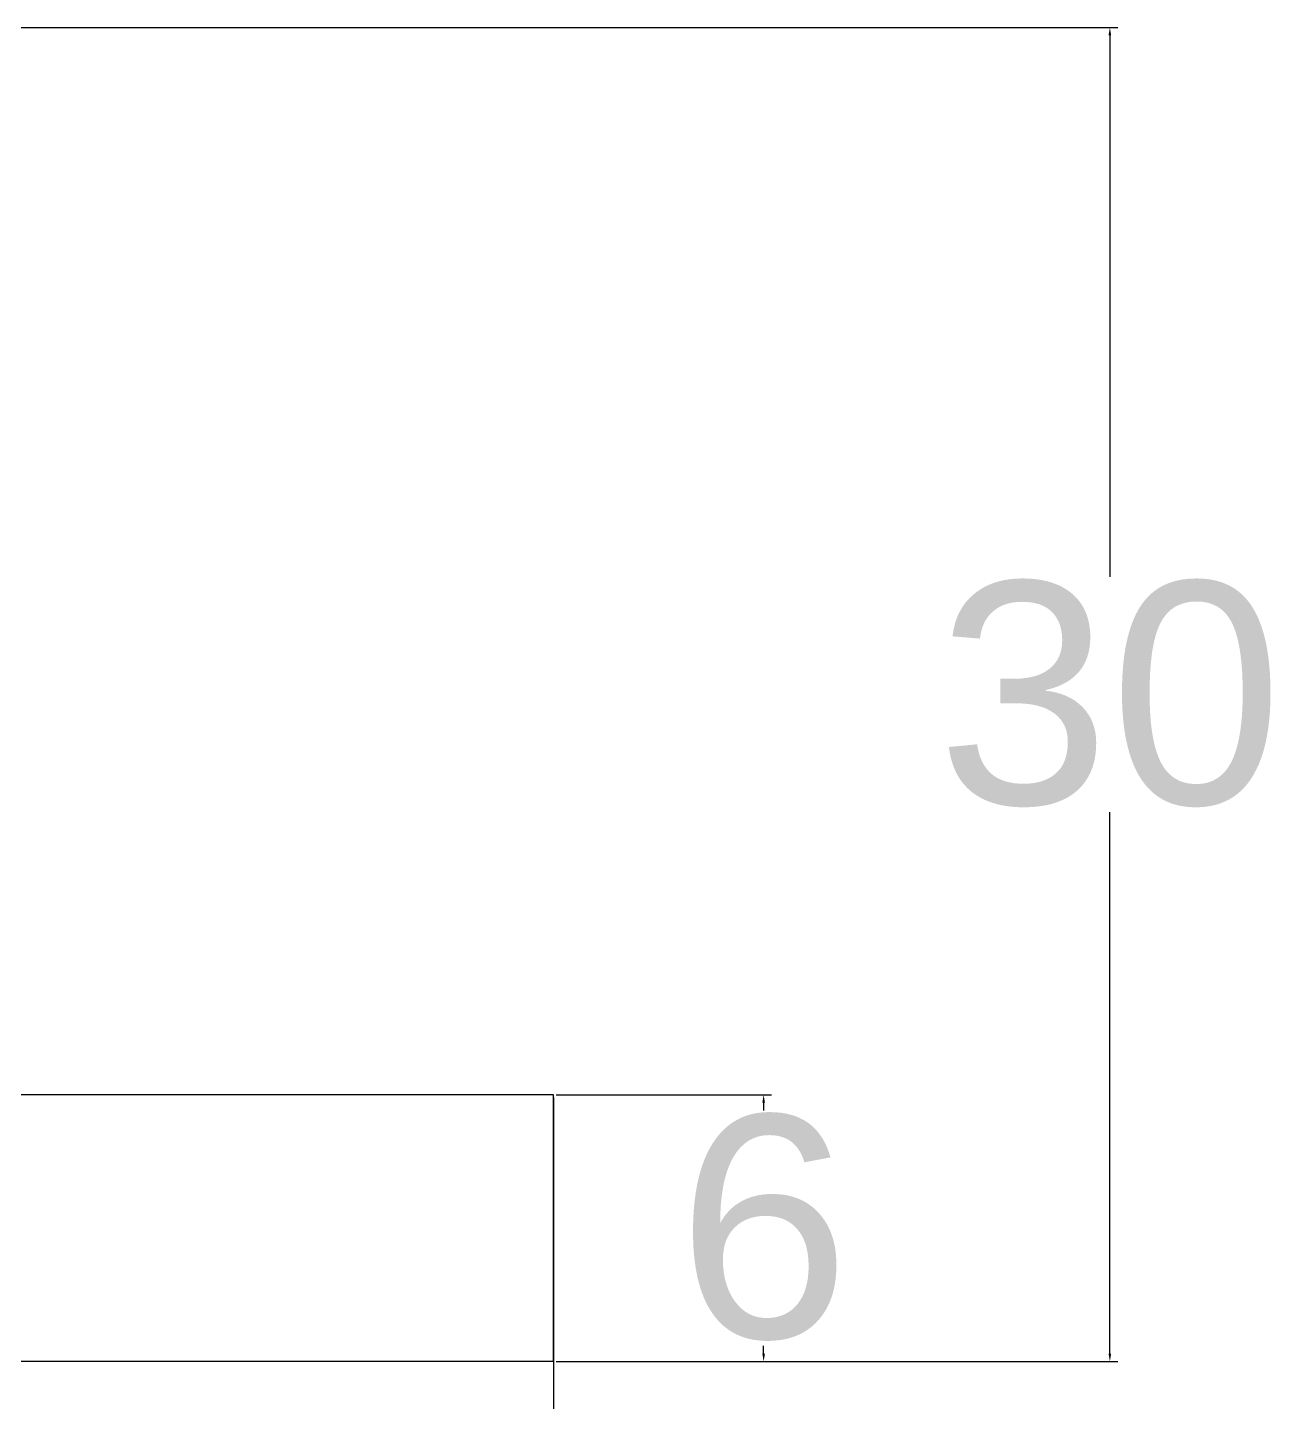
# Model space of a CAD drawing. Header units: inches. Extents: x 12 to 178, y -22 to 70.
# Drawn here: x 150.31 to 178.26, y 10.41 to 41.33 of the extents above; entities that cross this region are included whole.
import ezdxf

# ---------------------------------------------------------------- set-up
doc = ezdxf.new("R2010")
doc.units = ezdxf.units.IN
doc.header["$MEASUREMENT"] = 0
doc.layers.add('Dimention', color=6, linetype='Continuous')
doc.styles.get("Standard").update_dxf_attribs({"font": 'arial.ttf'})
doc.dimstyles.get("Standard").update_dxf_attribs({"dimtxt": 0.18, "dimasz": 0.18, "dimexe": 0.18, "dimexo": 0.0625, "dimgap": 0.09, "dimtad": 0, "dimtih": 1, "dimtoh": 1, "dimdec": 4, "dimzin": 0, "dimdsep": 46, "dimtxsty": 'Standard', "dimcen": 0.09, "dimadec": 0, "dimazin": 0, "dimtfac": 1, "dimtdec": 4, "dimtofl": 0, "dimtmove": 0, "dimatfit": 3, "dimfxl": 1, "dimtolj": 1, "dimtzin": 0, "dimarcsym": 0})

# ---------------------------------------------------------------- blocks, each defined once
blk = doc.blocks.new('*D18')
at = {"layer": 'Defpoints', "color": 0, "transparency": 16777216}
for p in [(12.141, 17.327), (162.141, 17.327), (162.141, -19.521)]:
    blk.add_point(p, dxfattribs=at)
at = {"layer": 'Dimention', "color": 0, "lineweight": -2, "transparency": 16777216}
for p, q in [((12.141, 17.264), (12.141, -19.701)), ((162.141, 17.264), (162.141, -19.701)), ((12.321, -19.521), (81.771, -19.521)), ((161.961, -19.521), (92.51, -19.521))]:
    blk.add_line(p, q, dxfattribs=at)
at = {"layer": 'Dimention', "color": 0, "transparency": 16777216}
for points in [[(12.321, -19.491), (12.321, -19.551), (12.141, -19.521)], [(161.961, -19.491), (161.961, -19.551), (162.141, -19.521)]]:
    blk.add_solid(points, dxfattribs=at)
at = {"layer": 'Dimention', "color": 0, "transparency": 16777216, "insert": (87.141, -19.521), "char_height": 0.18, "attachment_point": 5}
blk.add_mtext('\\A1;{\\H27.77778x;150}', dxfattribs=at)
blk = doc.blocks.new('*D20')
at = {"layer": 'Defpoints', "color": 0, "transparency": 16777216}
for p in [(162.141, 17.327), (162.141, 11.327), (166.864, 11.327)]:
    blk.add_point(p, dxfattribs=at)
at = {"layer": 'Dimention', "color": 0, "lineweight": -2, "transparency": 16777216}
for p, q in [((162.203, 17.327), (167.044, 17.327)), ((166.864, 17.147), (166.864, 16.97)), ((166.864, 11.507), (166.864, 11.684)), ((162.203, 11.327), (167.044, 11.327))]:
    blk.add_line(p, q, dxfattribs=at)
at = {"layer": 'Dimention', "color": 0, "transparency": 16777216}
for points in [[(166.834, 17.147), (166.894, 17.147), (166.864, 17.327)], [(166.834, 11.507), (166.894, 11.507), (166.864, 11.327)]]:
    blk.add_solid(points, dxfattribs=at)
at = {"layer": 'Dimention', "color": 0, "transparency": 16777216, "insert": (166.864, 14.327), "char_height": 0.18, "attachment_point": 5}
blk.add_mtext('\\A1;{\\H27.77778x;6}', dxfattribs=at)
blk = doc.blocks.new('*D21')
at = {"layer": 'Defpoints', "color": 0, "transparency": 16777216}
for p in [(106.141, 41.327), (162.141, 11.327), (174.647, 11.327)]:
    blk.add_point(p, dxfattribs=at)
at = {"layer": 'Dimention', "color": 0, "lineweight": -2, "transparency": 16777216}
for p, q in [((106.203, 41.327), (174.827, 41.327)), ((174.647, 41.147), (174.647, 28.971)), ((174.647, 11.507), (174.647, 23.682)), ((162.203, 11.327), (174.827, 11.327))]:
    blk.add_line(p, q, dxfattribs=at)
at = {"layer": 'Dimention', "color": 0, "transparency": 16777216}
for points in [[(174.617, 41.147), (174.677, 41.147), (174.647, 41.327)], [(174.617, 11.507), (174.677, 11.507), (174.647, 11.327)]]:
    blk.add_solid(points, dxfattribs=at)
at = {"layer": 'Dimention', "color": 0, "transparency": 16777216, "insert": (174.647, 26.327), "char_height": 0.18, "attachment_point": 5}
blk.add_mtext('\\A1;{\\H27.77778x;30}', dxfattribs=at)

msp = doc.modelspace()

# ---------------------------------------------------------------- linework, layer by layer
for p, q in [((162.14069, 17.32667), (124.14069, 17.32667)), ((162.14069, 17.32667), (124.14069, 17.32667)), ((162.14069, 17.32667), (124.14069, 17.32667)), ((162.14069, 17.32667), (124.14069, 17.32667)), ((162.14069, 11.32667), (162.14069, 17.32667)), ((162.14069, 11.32667), (162.14069, 17.32667)), ((162.14069, 11.32667), (162.14069, 17.32667)), ((162.14069, 11.32667), (162.14069, 17.32667)), ((162.14069, 11.32667), (118.14069, 11.32667)), ((162.14069, 11.32667), (118.14069, 11.32667)), ((162.14069, 11.32667), (118.14069, 11.32667)), ((162.14069, 11.32667), (118.14069, 11.32667))]:
    msp.add_line(p, q)

# ---------------------------------------------------------------- dimensions: what is measured, and where the dimension line sits
at = {"layer": 'Dimention'}
for base, p1, text, picture, middle in [((174.64721, 11.32667), (106.14069, 41.32667), '{\\H27.77778x;30}', '*D21', (174.64721, 26.32667)), ((166.86407, 11.32667), (162.14069, 17.32667), '{\\H27.77778x;6}', '*D20', (166.86407, 14.32667))]:
    dim = msp.add_linear_dim(base=base, p1=p1, p2=(162.14069, 11.32667), angle=90, text=text, dimstyle='Standard', dxfattribs=at)
    dim.commit()
    dim.dimension.update_dxf_attribs({"geometry": picture, "text_midpoint": middle})
dim = msp.add_linear_dim(base=(162.14069, -19.52051), p1=(12.14069, 17.32667), p2=(162.14069, 17.32667), text='{\\H27.77778x;150}', dimstyle='Standard', dxfattribs=at)
dim.commit()
dim.dimension.update_dxf_attribs({"geometry": '*D18', "text_midpoint": (87.14069, -19.52051)})

doc.saveas('drawing.dxf')
